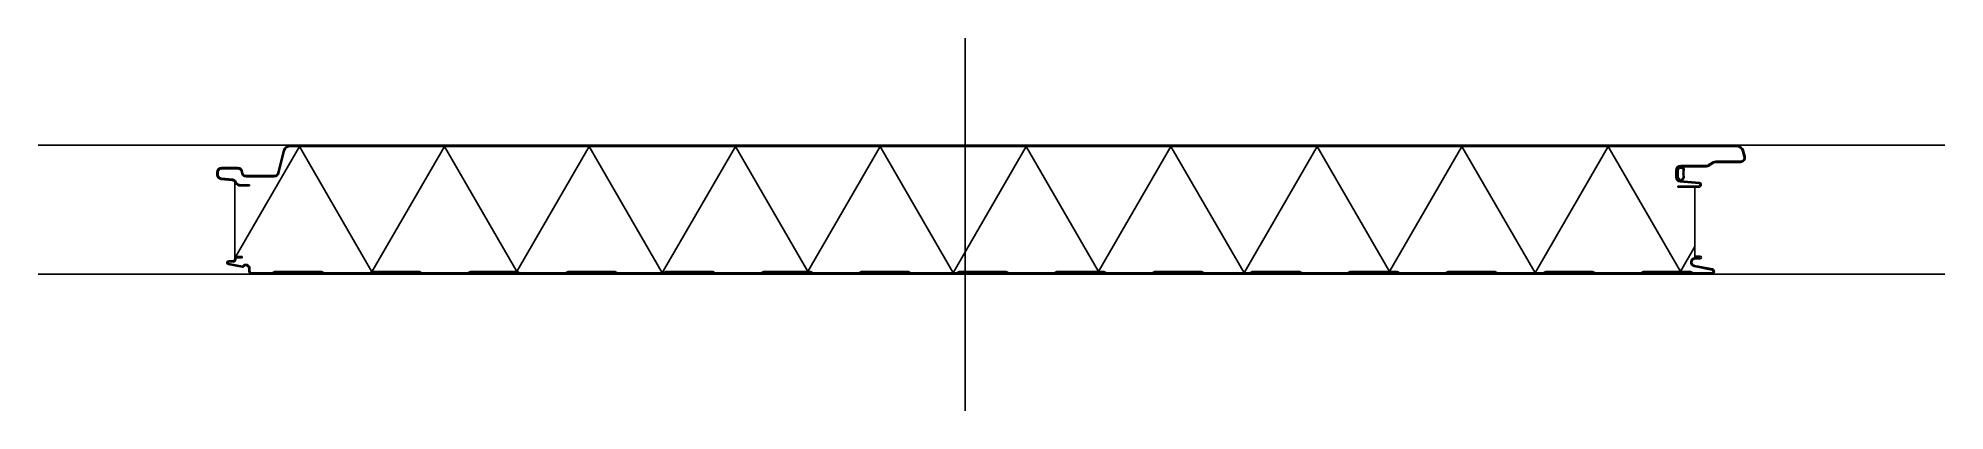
# Model space of a CAD drawing. Extents: x -632 to 668, y -182 to 73.
import ezdxf

# ---------------------------------------------------------------- set-up
doc = ezdxf.new("R2010")
doc.units = 0
doc.layers.get('0').update_dxf_attribs({"linetype": 'CONTINUOUS'})

msp = doc.modelspace()

# ---------------------------------------------------------------- linework, layer by layer
at = {"linetype": 'CONTINUOUS'}
for p, q in [((0, -181.5), (0, 73.2)), ((-632.1, 0), (667.9, 0)), ((525.7, 0), (-460.1, 0)), ((-460.1, 0), (525.7, 0)), ((-498.1, -77.1), (-454, -0.8)), ((-464.9, -3.5), (-468.7, -18.9)), ((-468.7, -18.9), (-464.9, -3.5)), ((-467.9, -19.1), (-464.1, -3.7)), ((-467.9, -19.1), (-464.1, -3.7)), ((-460.1, -0.8), (525.7, -0.8)), ((-460.1, -0.8), (525.7, -0.8)), ((-404.6, -86.5), (-454, -0.8)), ((-404.6, -86.5), (-355.1, -0.8)), ((-305.8, -86.2), (-355.1, -0.8)), ((-305.8, -86.2), (-256.5, -0.8)), ((-206.6, -87.2), (-256.5, -0.8)), ((-206.6, -87.2), (-156.7, -0.8)), ((-107.4, -86.2), (-156.7, -0.8)), ((-107.4, -86.2), (-58.1, -0.8)), ((-8.2, -87.2), (-58.1, -0.8)), ((-8.2, -87.2), (41.6, -0.8)), ((90.9, -86.2), (41.6, -0.8)), ((90.9, -86.2), (140.2, -0.8)), ((190.1, -87.2), (140.2, -0.8)), ((190.1, -87.2), (240, -0.8)), ((289.3, -86.2), (240, -0.8)), ((289.3, -86.2), (338.6, -0.8)), ((388.5, -87.2), (338.6, -0.8)), ((388.5, -87.2), (438.4, -0.8)), ((487.7, -86.2), (438.4, -0.8)), ((510, -11.4), (506.6, -13.5)), ((510, -11.4), (506.6, -13.5)), ((507, -14.2), (510.4, -12.1)), ((510.4, -12.1), (507, -14.2)), ((528.6, -10.9), (511.8, -10.9)), ((528.6, -10.9), (511.8, -10.9)), ((511.8, -11.7), (528.6, -11.7)), ((528.6, -11.7), (511.8, -11.7)), ((529.9, -4), (530.9, -7.9)), ((529.9, -4), (530.9, -7.9)), ((531.7, -7.7), (530.7, -3.9)), ((530.7, -3.9), (531.7, -7.7)), ((-510.2, -18.5), (-510.2, -20.2)), ((-510.2, -20.2), (-510.2, -18.5)), ((-509.4, -20.2), (-509.4, -18.5)), ((-509.4, -20.2), (-509.4, -18.5)), ((-507.3, -23.4), (-499.7, -24.1)), ((-499.7, -24.1), (-507.3, -23.4)), ((-499.7, -23.3), (-507.2, -22.6)), ((-499.7, -23.3), (-507.2, -22.6)), ((-495.9, -15.3), (-507, -15.3)), ((-507, -15.3), (-495.9, -15.3)), ((-507, -16.1), (-495.9, -16.1)), ((-507, -16.1), (-495.9, -16.1)), ((-498.1, -77.1), (-498.1, -24.9)), ((-498.1, -76.1), (-498.1, -24.9)), ((-482.2, -20.8), (-490.2, -20.8)), ((-490.2, -20.8), (-482.2, -20.8)), ((-490.2, -21.6), (-482.2, -21.6)), ((-490.2, -21.6), (-482.2, -21.6)), ((-471.1, -20.8), (-482.2, -20.8)), ((-482.2, -20.8), (-471.1, -20.8)), ((-482.2, -21.6), (-471.1, -21.6)), ((-482.2, -21.6), (-471.1, -21.6)), ((484.5, -17.2), (484.5, -21.8)), ((484.5, -17.2), (484.5, -21.8)), ((485.3, -21.8), (485.3, -17.2)), ((485.3, -17.2), (485.3, -21.8)), ((485.5, -17.6), (486.2, -16.8)), ((485.5, -18.2), (486, -17.6)), ((485.5, -18.7), (486.1, -18.1)), ((485.5, -19.3), (486, -18.7)), ((485.5, -19.9), (486, -19.2)), ((485.5, -21.6), (486, -20.9)), ((486.1, -21.6), (485.5, -21)), ((486.3, -22.3), (485.5, -21.6)), ((487.7, -14.7), (485.6, -16.8)), ((487.5, -24.1), (485.6, -22.2)), ((486.9, -15), (485.9, -16)), ((487.5, -15.7), (486.9, -15)), ((488.1, -15.7), (487.2, -14.8)), ((488.2, -14.8), (487.3, -15.7)), ((487.9, -23.4), (487.4, -24.1)), ((488.1, -24.2), (487.4, -23.4)), ((487.5, -25.1), (500.3, -26.2)), ((487.5, -25.1), (500.3, -26.2)), ((500.4, -25.4), (487.6, -24.3)), ((487.6, -24.3), (500.4, -25.4)), ((488.9, -15.8), (487.7, -14.7)), ((505.3, -13.9), (487.8, -13.9)), ((505.3, -13.9), (487.8, -13.9)), ((487.8, -14.7), (505.3, -14.7)), ((505.3, -14.7), (487.8, -14.7)), ((488.6, -14.9), (487.9, -15.6)), ((487.9, -24.1), (490.2, -21.7)), ((488.5, -24), (487.9, -23.4)), ((490.1, -16.6), (488.4, -14.8)), ((489.1, -15.1), (488.4, -15.7)), ((490, -22.6), (488.5, -24)), ((489.9, -15.8), (489.3, -15.2)), ((489.3, -19.3), (489.9, -18.6)), ((489.3, -19.7), (489.9, -19.1)), ((489.9, -20.3), (489.3, -19.7)), ((490, -21), (489.3, -20.3)), ((490.1, -17.1), (489.4, -16.4)), ((489.4, -17.6), (490.1, -16.8)), ((489.4, -18.1), (489.9, -17.5)), ((489.4, -18.6), (489.9, -18.1)), ((490.2, -21.7), (489.4, -20.9)), ((489.5, -17.1), (490.1, -16.3)), ((-487.9, -27), (-494.1, -27)), ((-487.9, -27), (-494.1, -27)), ((-494.1, -27.8), (-487.9, -27.8)), ((-487.9, -27.8), (-494.1, -27.8)), ((-487.9, -27.8), (-487.9, -27)), ((500.2, -27.9), (485.9, -27.9)), ((485.9, -27.9), (485.9, -28.7)), ((500.2, -27.9), (485.9, -27.9)), ((485.9, -28.7), (500.2, -28.7)), ((500.2, -28.7), (485.9, -28.7)), ((497.5, -76.9), (497.5, -28.7)), ((-493.1, -76.1), (-498.1, -76.1)), ((-498.1, -77.1), (-498.1, -77.9)), ((-498.1, -77.1), (-498.1, -77.9)), ((-497.3, -77.9), (-497.3, -76.9)), ((-497.3, -76.9), (-493.1, -76.9)), ((-493.1, -76.9), (-497.3, -76.9)), ((-497.3, -77.9), (-497.3, -76.9)), ((-493.1, -76.1), (-497.1, -76.1)), ((-497.1, -76.1), (-493.1, -76.1)), ((-493.1, -76.1), (-497.1, -76.1)), ((-493.1, -76.9), (-493.1, -76.1)), ((-493.1, -76.9), (-493.1, -76.1)), ((487.7, -86.2), (497.5, -69.2)), ((500.9, -75.7), (497.5, -75.7)), ((497.5, -75.7), (497.5, -76.5)), ((500.9, -75.7), (497.5, -75.7)), ((497.5, -75.7), (497.5, -76.5)), ((497.5, -76.5), (500.9, -76.5)), ((500.9, -76.5), (497.5, -76.5)), ((500.1, -76.9), (497.5, -76.9)), ((497.5, -76.9), (500.1, -76.9)), ((497.5, -77.7), (500.9, -77.7)), ((497.5, -77.7), (500.9, -77.7)), ((500.9, -76.5), (500.1, -76.9)), ((500.1, -76.9), (500.9, -76.5)), ((667.9, -88), (-632.1, -88)), ((-502.5, -81.5), (-493.1, -83.3)), ((-502.5, -81.5), (-493.1, -83.3)), ((-492.8, -82.6), (-502.3, -80.7)), ((-502.3, -80.7), (-492.8, -82.6)), ((-499.1, -78.9), (-502.2, -78.9)), ((-499.1, -78.9), (-502.2, -78.9)), ((-502.2, -79.7), (-499.1, -79.7)), ((-499.1, -79.7), (-502.2, -79.7)), ((-488.5, -84.2), (-488.5, -86)), ((-488.5, -84.2), (-488.5, -86)), ((-487.7, -86), (-487.7, -84.2)), ((-487.7, -84.2), (-487.7, -86)), ((-472.6, -87.2), (-486.5, -87.2)), ((-486.5, -87.2), (-472.6, -87.2)), ((-486.5, -88), (-472.4, -88)), ((-486.5, -88), (-472.4, -88)), ((-470.8, -86.2), (-472.6, -87.2)), ((-472.6, -87.2), (-470.8, -86.2)), ((-472.4, -88), (-470.6, -87)), ((-472.4, -88), (-470.6, -87)), ((-438.8, -86.2), (-470.8, -86.2)), ((-470.8, -86.2), (-438.8, -86.2)), ((-470.6, -87), (-439.1, -87)), ((-470.6, -87), (-439.1, -87)), ((-439.1, -87), (-437.2, -88)), ((-439.1, -87), (-437.2, -88)), ((-437, -87.2), (-438.8, -86.2)), ((-438.8, -86.2), (-437, -87.2)), ((-437.2, -88), (-405.7, -88)), ((-437.2, -88), (-405.7, -88)), ((-405.9, -87.2), (-437, -87.2)), ((-437, -87.2), (-405.9, -87.2)), ((-404.1, -86.2), (-405.9, -87.2)), ((-405.9, -87.2), (-404.1, -86.2)), ((-405.7, -88), (-403.9, -87)), ((-405.7, -88), (-403.9, -87)), ((-372.2, -86.2), (-404.1, -86.2)), ((-404.1, -86.2), (-372.2, -86.2)), ((-403.9, -87), (-372.4, -87)), ((-403.9, -87), (-372.4, -87)), ((-372.4, -87), (-370.6, -88)), ((-372.4, -87), (-370.6, -88)), ((-370.4, -87.2), (-372.2, -86.2)), ((-372.2, -86.2), (-370.4, -87.2)), ((-370.6, -88), (-339.1, -88)), ((-370.6, -88), (-339.1, -88)), ((-339.3, -87.2), (-370.4, -87.2)), ((-370.4, -87.2), (-339.3, -87.2)), ((-337.4, -86.2), (-339.3, -87.2)), ((-339.3, -87.2), (-337.4, -86.2)), ((-339.1, -88), (-337.2, -87)), ((-339.1, -88), (-337.2, -87)), ((-305.5, -86.2), (-337.4, -86.2)), ((-337.4, -86.2), (-305.5, -86.2)), ((-337.2, -87), (-305.7, -87)), ((-337.2, -87), (-305.7, -87)), ((-305.7, -87), (-303.9, -88)), ((-305.7, -87), (-303.9, -88)), ((-303.7, -87.2), (-305.5, -86.2)), ((-305.5, -86.2), (-303.7, -87.2)), ((-303.9, -88), (-272.4, -88)), ((-303.9, -88), (-272.4, -88)), ((-272.6, -87.2), (-303.7, -87.2)), ((-303.7, -87.2), (-272.6, -87.2)), ((-270.8, -86.2), (-272.6, -87.2)), ((-272.6, -87.2), (-270.8, -86.2)), ((-272.4, -88), (-270.6, -87)), ((-272.4, -88), (-270.6, -87)), ((-238.9, -86.2), (-270.8, -86.2)), ((-270.8, -86.2), (-238.9, -86.2)), ((-270.6, -87), (-239.1, -87)), ((-270.6, -87), (-239.1, -87)), ((-239.1, -87), (-237.2, -88)), ((-239.1, -87), (-237.2, -88)), ((-237, -87.2), (-238.9, -86.2)), ((-238.9, -86.2), (-237, -87.2)), ((-237.2, -88), (-205.7, -88)), ((-237.2, -88), (-205.7, -88)), ((-205.9, -87.2), (-237, -87.2)), ((-237, -87.2), (-205.9, -87.2)), ((-204.1, -86.2), (-205.9, -87.2)), ((-205.9, -87.2), (-204.1, -86.2)), ((-205.7, -88), (-203.9, -87)), ((-205.7, -88), (-203.9, -87)), ((-172.2, -86.2), (-204.1, -86.2)), ((-204.1, -86.2), (-172.2, -86.2)), ((-203.9, -87), (-172.4, -87)), ((-203.9, -87), (-172.4, -87)), ((-172.4, -87), (-170.6, -88)), ((-172.4, -87), (-170.6, -88)), ((-170.4, -87.2), (-172.2, -86.2)), ((-172.2, -86.2), (-170.4, -87.2)), ((-170.6, -88), (-139.1, -88)), ((-170.6, -88), (-139.1, -88)), ((-139.3, -87.2), (-170.4, -87.2)), ((-170.4, -87.2), (-139.3, -87.2)), ((-137.4, -86.2), (-139.3, -87.2)), ((-139.3, -87.2), (-137.4, -86.2)), ((-139.1, -88), (-137.2, -87)), ((-139.1, -88), (-137.2, -87)), ((-105.5, -86.2), (-137.4, -86.2)), ((-137.4, -86.2), (-105.5, -86.2)), ((-137.2, -87), (-105.8, -87)), ((-137.2, -87), (-105.8, -87)), ((-105.8, -87), (-103.9, -88)), ((-105.8, -87), (-103.9, -88)), ((-103.7, -87.2), (-105.5, -86.2)), ((-105.5, -86.2), (-103.7, -87.2)), ((-103.9, -88), (-72.4, -88)), ((-103.9, -88), (-72.4, -88)), ((-72.6, -87.2), (-103.7, -87.2)), ((-103.7, -87.2), (-72.6, -87.2)), ((-70.8, -86.2), (-72.6, -87.2)), ((-72.6, -87.2), (-70.8, -86.2)), ((-72.4, -88), (-70.6, -87)), ((-72.4, -88), (-70.6, -87)), ((-38.9, -86.2), (-70.8, -86.2)), ((-70.8, -86.2), (-38.9, -86.2)), ((-70.6, -87), (-39.1, -87)), ((-70.6, -87), (-39.1, -87)), ((-39.1, -87), (-37.3, -88)), ((-39.1, -87), (-37.3, -88)), ((-37.1, -87.2), (-38.9, -86.2)), ((-38.9, -86.2), (-37.1, -87.2)), ((-37.3, -88), (-5.8, -88)), ((-37.3, -88), (-5.8, -88)), ((-6, -87.2), (-37.1, -87.2)), ((-37.1, -87.2), (-6, -87.2)), ((-4.1, -86.2), (-6, -87.2)), ((-6, -87.2), (-4.1, -86.2)), ((-5.8, -88), (-3.9, -87)), ((-5.8, -88), (-3.9, -87)), ((27.8, -86.2), (-4.1, -86.2)), ((-4.1, -86.2), (27.8, -86.2)), ((-3.9, -87), (27.6, -87)), ((-3.9, -87), (27.6, -87)), ((27.6, -87), (29.4, -88)), ((27.6, -87), (29.4, -88)), ((29.6, -87.2), (27.8, -86.2)), ((27.8, -86.2), (29.6, -87.2)), ((29.4, -88), (60.9, -88)), ((29.4, -88), (60.9, -88)), ((60.7, -87.2), (29.6, -87.2)), ((29.6, -87.2), (60.7, -87.2)), ((62.5, -86.2), (60.7, -87.2)), ((60.7, -87.2), (62.5, -86.2)), ((60.9, -88), (62.7, -87)), ((60.9, -88), (62.7, -87)), ((94.4, -86.2), (62.5, -86.2)), ((62.5, -86.2), (94.4, -86.2)), ((62.7, -87), (94.2, -87)), ((62.7, -87), (94.2, -87)), ((94.2, -87), (96.1, -88)), ((94.2, -87), (96.1, -88)), ((96.3, -87.2), (94.4, -86.2)), ((94.4, -86.2), (96.3, -87.2)), ((96.1, -88), (127.6, -88)), ((96.1, -88), (127.6, -88)), ((127.4, -87.2), (96.3, -87.2)), ((96.3, -87.2), (127.4, -87.2)), ((129.2, -86.2), (127.4, -87.2)), ((127.4, -87.2), (129.2, -86.2)), ((127.6, -88), (129.4, -87)), ((127.6, -88), (129.4, -87)), ((161.1, -86.2), (129.2, -86.2)), ((129.2, -86.2), (161.1, -86.2)), ((129.4, -87), (160.9, -87)), ((129.4, -87), (160.9, -87)), ((160.9, -87), (162.7, -88)), ((160.9, -87), (162.7, -88)), ((162.9, -87.2), (161.1, -86.2)), ((161.1, -86.2), (162.9, -87.2)), ((162.7, -88), (194.2, -88)), ((162.7, -88), (194.2, -88)), ((194, -87.2), (162.9, -87.2)), ((162.9, -87.2), (194, -87.2)), ((195.8, -86.2), (194, -87.2)), ((194, -87.2), (195.8, -86.2)), ((194.2, -88), (196.1, -87)), ((194.2, -88), (196.1, -87)), ((227.8, -86.2), (195.8, -86.2)), ((195.8, -86.2), (227.8, -86.2)), ((196.1, -87), (227.6, -87)), ((196.1, -87), (227.6, -87)), ((227.6, -87), (229.4, -88)), ((227.6, -87), (229.4, -88)), ((229.6, -87.2), (227.8, -86.2)), ((227.8, -86.2), (229.6, -87.2)), ((229.4, -88), (260.9, -88)), ((229.4, -88), (260.9, -88)), ((260.7, -87.2), (229.6, -87.2)), ((229.6, -87.2), (260.7, -87.2)), ((262.5, -86.2), (260.7, -87.2)), ((260.7, -87.2), (262.5, -86.2)), ((260.9, -88), (262.7, -87)), ((260.9, -88), (262.7, -87)), ((294.4, -86.2), (262.5, -86.2)), ((262.5, -86.2), (294.4, -86.2)), ((262.7, -87), (294.2, -87)), ((262.7, -87), (294.2, -87)), ((294.2, -87), (296, -88)), ((294.2, -87), (296, -88)), ((296.2, -87.2), (294.4, -86.2)), ((294.4, -86.2), (296.2, -87.2)), ((296, -88), (327.5, -88)), ((296, -88), (327.5, -88)), ((327.3, -87.2), (296.2, -87.2)), ((296.2, -87.2), (327.3, -87.2)), ((329.2, -86.2), (327.3, -87.2)), ((327.3, -87.2), (329.2, -86.2)), ((327.5, -88), (329.4, -87)), ((327.5, -88), (329.4, -87)), ((361.1, -86.2), (329.2, -86.2)), ((329.2, -86.2), (361.1, -86.2)), ((329.4, -87), (360.9, -87)), ((329.4, -87), (360.9, -87)), ((360.9, -87), (362.7, -88)), ((360.9, -87), (362.7, -88)), ((362.9, -87.2), (361.1, -86.2)), ((361.1, -86.2), (362.9, -87.2)), ((362.7, -88), (394.2, -88)), ((362.7, -88), (394.2, -88)), ((394, -87.2), (362.9, -87.2)), ((362.9, -87.2), (394, -87.2)), ((395.8, -86.2), (394, -87.2)), ((394, -87.2), (395.8, -86.2)), ((394.2, -88), (396, -87)), ((394.2, -88), (396, -87)), ((427.7, -86.2), (395.8, -86.2)), ((395.8, -86.2), (427.7, -86.2)), ((396, -87), (427.5, -87)), ((396, -87), (427.5, -87)), ((427.5, -87), (429.4, -88)), ((427.5, -87), (429.4, -88)), ((429.6, -87.2), (427.7, -86.2)), ((427.7, -86.2), (429.6, -87.2)), ((429.4, -88), (460.9, -88)), ((429.4, -88), (460.9, -88)), ((460.7, -87.2), (429.6, -87.2)), ((429.6, -87.2), (460.7, -87.2)), ((462.5, -86.2), (460.7, -87.2)), ((460.7, -87.2), (462.5, -86.2)), ((460.9, -88), (462.7, -87)), ((460.9, -88), (462.7, -87)), ((494.4, -86.2), (462.5, -86.2)), ((462.5, -86.2), (494.4, -86.2)), ((462.7, -87), (494.2, -87)), ((462.7, -87), (494.2, -87)), ((494.2, -87), (496, -88)), ((494.2, -87), (496, -88)), ((496.2, -87.2), (494.4, -86.2)), ((494.4, -86.2), (496.2, -87.2)), ((496, -88), (509.1, -88)), ((496, -88), (509.1, -88)), ((509.1, -87.2), (496.2, -87.2)), ((496.2, -87.2), (509.1, -87.2)), ((497, -82.8), (509.2, -85.3)), ((509.2, -85.3), (497, -82.8)), ((509.4, -84.5), (497.1, -82.1)), ((509.4, -84.5), (497.1, -82.1))]:
    msp.add_line(p, q, dxfattribs=at)
for centre, radius, start, end in [((-460.1, -5), 5, 89.9535, 162.7825), ((-460.1, -5), 5, 89.9535, 162.7825), ((525.7, -5.2), 5.2, 15.0472, 89.9812), ((525.7, -5.2), 5.2, 15.0472, 89.9812), ((-460.1, -5), 4.2, 89.9529, 162.5424), ((-460.1, -5), 4.2, 89.9529, 162.5424), ((511.7, -14.2), 3.3, 89.938, 121.9528), ((511.7, -14.2), 3.3, 89.938, 121.9528), ((511.8, -14.2), 2.5, 90.1146, 122.0054), ((511.8, -14.2), 2.5, 90.1146, 122.0054), ((525.7, -5.2), 4.4, 15.151, 90.0383), ((525.7, -5.2), 4.4, 15.151, 90.0383), ((528.6, -8.5), 3.2, 270.0087, 15.033), ((528.6, -8.5), 3.2, 270.0087, 15.033), ((528.6, -8.5), 2.4, 269.965, 14.9712), ((528.6, -8.5), 2.4, 269.965, 14.9712), ((-507, -18.5), 3.2, 90, 180), ((-507, -18.5), 3.2, 90, 180), ((-507, -20.2), 3.2, 179.9593, 264.9802), ((-507, -20.2), 3.2, 179.9593, 264.9802), ((-507, -18.5), 2.4, 90, 180), ((-507, -18.5), 2.4, 90, 180), ((-507, -20.2), 2.4, 180.019, 264.9802), ((-507, -20.2), 2.4, 180.019, 264.9802), ((-500, -26.5), 3.3, 24.8506, 84.881), ((-500, -26.5), 3.3, 24.8506, 84.881), ((-500, -26.6), 2.5, 24.8453, 84.9833), ((-500, -26.6), 2.5, 24.927, 42.0256), ((-494.1, -23.8), 4, 204.8346, 269.9986), ((-494.1, -23.8), 4, 204.8346, 269.9986), ((-494.1, -23.8), 3.2, 204.7556, 270.0729), ((-494.1, -23.8), 3.2, 204.7556, 270.0729), ((-495.9, -18.5), 3.2, 2.1491, 90.0403), ((-495.9, -18.5), 3.2, 2.1491, 90.0403), ((-495.9, -18.5), 2.4, 2.1491, 90.0403), ((-495.9, -18.5), 2.4, 2.1491, 90.0403), ((-490.2, -18.3), 3.3, 181.91, 269.8582), ((-490.2, -18.3), 3.3, 181.91, 269.8582), ((-490.2, -18.3), 2.5, 181.8334, 269.8001), ((-490.2, -18.3), 2.5, 181.8334, 269.8001), ((-471.1, -18.3), 2.5, 269.9859, 346.3494), ((-471.1, -18.3), 2.5, 269.9859, 346.3494), ((-471.1, -18.3), 3.3, 269.9391, 346.328), ((-471.1, -18.3), 3.3, 269.9391, 346.328), ((487.8, -17.2), 3.3, 90, 180), ((487.8, -17.2), 3.3, 90, 180), ((487.8, -21.8), 3.3, 180.1256, 264.9586), ((487.8, -21.8), 3.3, 180.1256, 264.9586), ((487.8, -17.2), 2.5, 90, 180), ((487.8, -17.2), 2.5, 90, 180), ((487.8, -21.8), 2.5, 180.0069, 264.9514), ((487.8, -21.8), 2.5, 180.0069, 264.9514), ((489.4, -17.6), 3.87, 149.9245, 178.6761), ((438.2, -17.9), 47.4, 357.9196, 0.4117), ((475.2, -20.6), 10.3, 356.0842, 5.8689), ((488.7, -21.4), 3.22, 179.2975, 209.6006), ((487.8, -22), 2.1, 209.006, 245.3278), ((488.5, -17.9), 3.27, 118.7562, 137.5583), ((488.5, -17.6), 2.52, 150.1683, 187.9013), ((512.7, -19.1), 26.6, 177.5042, 181.1398), ((478, -20.3), 8.04, 355.2556, 4.7444), ((491.6, -20.7), 5.53, 183.0512, 196.865), ((490.5, -19.4), 5.14, 215.2666, 228.6366), ((488.1, -17.9), 2.29, 117.4503, 139.6665), ((487.5, -18), 3.28, 66.8371, 92.9679), ((487.8, -17.7), 2.07, 67.4367, 97.6548), ((487.5, -21.5), 1.97, 287.066, 320.8691), ((487.2, -21.2), 3.13, 286.2714, 312.3113), ((488.6, -16.7), 0.87, 345.9088, 93.7024), ((488.5, -16.7), 1.72, 19.3195, 77.4704), ((488.3, -21.6), 1.34, 303.1113, 20.8804), ((500.5, -19.2), 11.1, 173.8135, 181.695), ((493.2, -19.9), 3.87, 174.4079, 198.8894), ((477.9, -16.6), 11.6, 353.1379, 358.6909), ((488, -21.8), 2.15, 307.4675, 11.3615), ((487.9, -16.6), 2.28, 336.6416, 12.823), ((526, -19.8), 36.1, 176.3815, 179.3986), ((493.9, -19.8), 4.04, 174.2341, 201.8581), ((500.2, -27.1), 1.65, 271.009, 83.7701), ((500.2, -27.1), 1.65, 271.009, 83.7701), ((505.3, -11.5), 2.4, 270.2461, 302.2397), ((505.3, -11.5), 2.4, 270.2461, 302.2397), ((505.3, -11.5), 3.2, 270.0311, 302.1266), ((505.3, -11.5), 3.2, 270.0311, 302.1266), ((500.2, -27), 0.861, 276.0469, 78.5645), ((500.2, -27), 0.861, 276.0469, 78.5645), ((-499.1, -77.9), 1.8, 270, 0), ((-499.1, -77.9), 1, 270, 0), ((-499.1, -77.9), 1, 270, 0), ((-499.1, -77.9), 1.8, 270, 0), ((-497.1, -77.1), 1, 90, 180), ((-497.1, -77.1), 1, 90, 180), ((497.6, -79.9), 2.99, 91.3748, 258.5855), ((497.6, -79.9), 2.99, 91.3748, 258.5855), ((497.5, -79.9), 2.19, 90.9207, 259.0714), ((497.5, -79.9), 2.19, 90.9207, 259.0714), ((500.9, -76.7), 1, 0, 90), ((500.9, -76.7), 1, 0, 90), ((500.9, -76.7), 1, 270, 0), ((500.9, -76.7), 1, 270, 0), ((-502.2, -80.2), 1.29, 88.8851, 259.9597), ((-502.2, -80.2), 1.29, 88.8851, 259.9597), ((-502.2, -80.2), 0.503, 95.6228, 252.7245), ((-502.2, -80.2), 0.503, 95.6228, 252.7245), ((-492.9, -82.4), 1, 258.7031, 321.6382), ((-492.9, -82.4), 1, 258.7031, 321.6382), ((-490.5, -84.2), 2.8, 0.1886, 144.1663), ((-490.5, -84.2), 2.8, 0.1886, 144.1663), ((-490.5, -84.2), 2, 0.2569, 141.7216), ((-490.5, -84.2), 2, 0.2569, 141.7216), ((-486.5, -86), 2, 180, 270), ((-486.5, -86), 2, 180, 270), ((-486.5, -86), 1.2, 180, 270), ((-486.5, -86), 1.2, 180, 270), ((509, -86.2), 1.76, 272.9918, 78.1353), ((509, -86.2), 1.76, 272.9918, 78.1353), ((509, -86.2), 0.96, 275.42, 76.7105), ((509, -86.2), 0.96, 275.42, 76.7105)]:
    msp.add_arc(centre, radius, start, end, dxfattribs=at)

doc.saveas('drawing.dxf')
